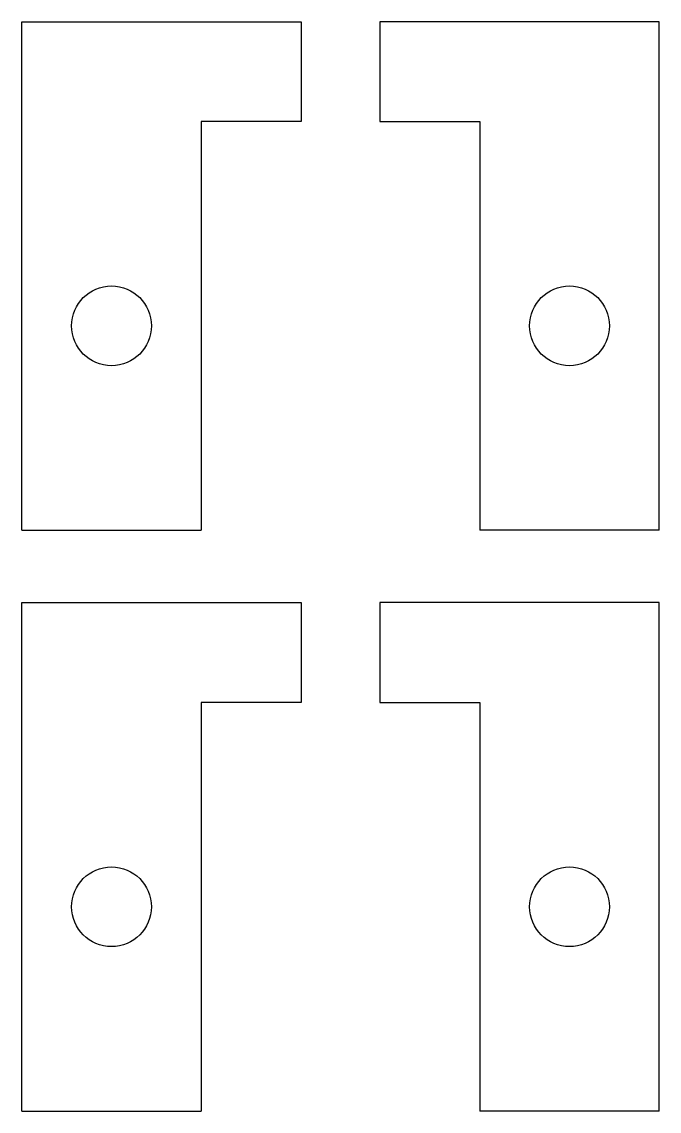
# Model space of a CAD drawing. Header units: millimetres. Extents: x 1083.152 to 1083.216, y 2012.105 to 2012.215.
import ezdxf

# ---------------------------------------------------------------- set-up
doc = ezdxf.new("R2010")
doc.units = ezdxf.units.MM

msp = doc.modelspace()

# ---------------------------------------------------------------- linework, layer by layer
for p, q in [((1083.1518, 2012.21454), (1083.1798, 2012.21454)), ((1083.1518, 2012.16354), (1083.1518, 2012.21454)), ((1083.1798, 2012.21454), (1083.1798, 2012.20454)), ((1083.21572, 2012.21454), (1083.18772, 2012.21454)), ((1083.18772, 2012.21454), (1083.18772, 2012.20454)), ((1083.21572, 2012.16354), (1083.21572, 2012.21454)), ((1083.1798, 2012.20454), (1083.1698, 2012.20454)), ((1083.1698, 2012.20454), (1083.1698, 2012.16354)), ((1083.18772, 2012.20454), (1083.19772, 2012.20454)), ((1083.19772, 2012.20454), (1083.19772, 2012.16354)), ((1083.1518, 2012.16354), (1083.1698, 2012.16354)), ((1083.21572, 2012.16354), (1083.19772, 2012.16354)), ((1083.1518, 2012.15628), (1083.1798, 2012.15628)), ((1083.1518, 2012.10528), (1083.1518, 2012.15628)), ((1083.1798, 2012.15628), (1083.1798, 2012.14628)), ((1083.21572, 2012.15628), (1083.18772, 2012.15628)), ((1083.18772, 2012.15628), (1083.18772, 2012.14628)), ((1083.21572, 2012.10528), (1083.21572, 2012.15628)), ((1083.1798, 2012.14628), (1083.1698, 2012.14628)), ((1083.1698, 2012.14628), (1083.1698, 2012.10528)), ((1083.18772, 2012.14628), (1083.19772, 2012.14628)), ((1083.19772, 2012.14628), (1083.19772, 2012.10528)), ((1083.1518, 2012.10528), (1083.1698, 2012.10528)), ((1083.21572, 2012.10528), (1083.19772, 2012.10528))]:
    msp.add_line(p, q)
for centre in [(1083.1608, 2012.18404), (1083.20672, 2012.18404), (1083.1608, 2012.12578), (1083.20672, 2012.12578)]:
    msp.add_circle(centre, 0.004)

doc.saveas('drawing.dxf')
